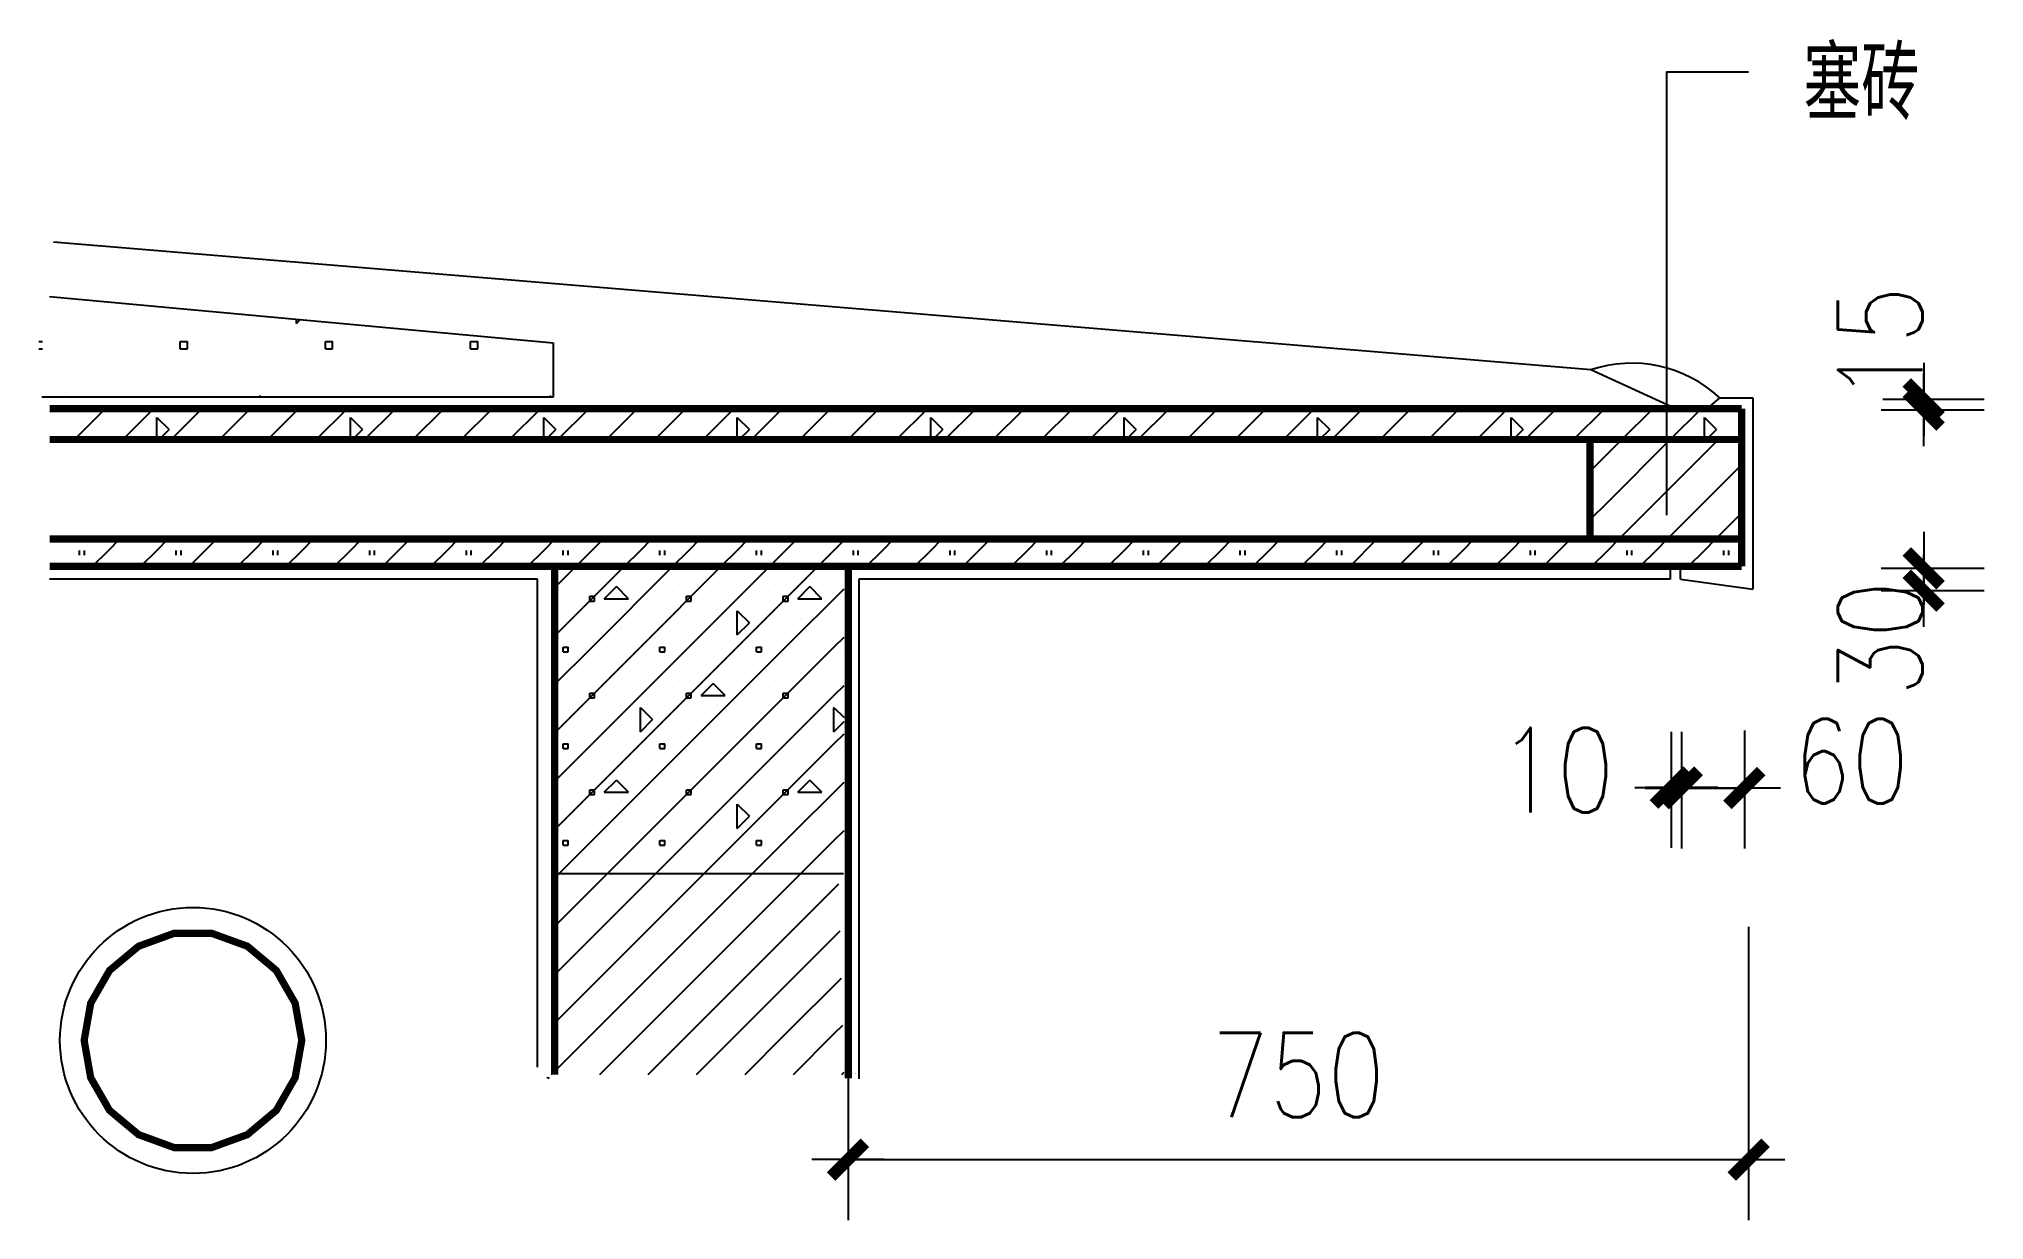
# Model space of a CAD drawing. Extents: x -46759 to -45151, y -643787 to -642810.
import ezdxf

# ---------------------------------------------------------------- set-up
doc = ezdxf.new("R2010")
doc.units = 0
doc.header["$LTSCALE"] = 1000
doc.layers.get('0').update_dxf_attribs({"linetype": 'CONTINUOUS'})
doc.layers.get('Defpoints').update_dxf_attribs({"linetype": 'CONTINUOUS'})
doc.layers.add('PUB_DIM', color=3, linetype='CONTINUOUS')
doc.layers.add('PUB_TEXT', color=7, linetype='CONTINUOUS')
doc.styles.add('_HZTXT', font='txt.shx', dxfattribs={"width": 0.8, "bigfont": 'HZTXT.shx'})
doc.styles.add('DIM_FONT', font='SIMPLEX', dxfattribs={"width": 0.8})
doc.styles.get("Standard").update_dxf_attribs({"font": 'GBENOR', "bigfont": 'GBCBIG'})
doc.styles.add('TXT', font='TXT.shx')
doc.dimstyles.new('DIMN20', dxfattribs={"dimscale": 0.2, "dimtxt": 350, "dimasz": 1, "dimexe": 250, "dimexo": 300, "dimgap": 175, "dimtad": 1, "dimdec": 0, "dimzin": 0, "dimdsep": 46, "dimtxsty": 'DIM_FONT', "dimblk": '_DIMX', "dimcen": 0.09, "dimclrt": 7, "dimadec": 0, "dimazin": 0, "dimtfac": 1, "dimtdec": 0, "dimtix": 1, "dimtmove": 2, "dimatfit": 3, "dimldrblk": '_DIMX', "dimfxl": 1, "dimtolj": 1, "dimtzin": 0, "dimarcsym": 0})

# ---------------------------------------------------------------- blocks, each defined once
blk = doc.blocks.new('_DIMX')
blk.add_line((-150, 0), (150, 0))
at = {"const_width": 50}
blk.add_lwpolyline([(-70, -70), (70, 70)], dxfattribs=at)
blk = doc.blocks.new('*D14')
at = {"layer": 'Defpoints', "color": 0, "linetype": 'Continuous'}
for p in [(-45345.3, -643484.3), (-46090.2, -643501.2), (-45345.3, -643737)]:
    blk.add_point(p, dxfattribs=at)
at = {"layer": 'PUB_DIM', "color": 0, "linetype": 'Continuous', "lineweight": -2}
for p, q in [((-45345.3, -643544.3), (-45345.3, -643787)), ((-46090.2, -643561.2), (-46090.2, -643787)), ((-46090, -643737), (-45345.5, -643737))]:
    blk.add_line(p, q, dxfattribs=at)
at = {"layer": 'PUB_DIM', "color": 0, "linetype": 'Continuous', "lineweight": -2, "xscale": 0.2, "yscale": 0.2, "zscale": 0.2, "rotation": 180}
blk.add_blockref('_DIMX', (-46090.2, -643737), dxfattribs=at)
at = {"layer": 'PUB_DIM', "color": 0, "linetype": 'Continuous', "lineweight": -2, "xscale": 0.2, "yscale": 0.2, "zscale": 0.2}
blk.add_blockref('_DIMX', (-45345.3, -643737), dxfattribs=at)
at = {"layer": 'PUB_DIM', "color": 7, "linetype": 'Continuous', "insert": (-45717.8, -643667), "char_height": 70, "attachment_point": 5, "style": 'DIM_FONT'}
blk.add_mtext('\\A1;750', dxfattribs=at)
blk = doc.blocks.new('*X5')
at = {"color": 0}
for p, q in [((12040, 12000), (12049.4, 12009.4)), ((12080, 12000), (12089.4, 12009.4)), ((12106.8, 11986.8), (12129.4, 12009.4)), ((12160, 12000), (12169.4, 12009.4)), ((12200, 12000), (12209.4, 12009.4)), ((12240, 12000), (12249.4, 12009.4)), ((12266.8, 11986.8), (12289.4, 12009.4)), ((12320, 12000), (12329.4, 12009.4)), ((12360, 12000), (12369.4, 12009.4)), ((12400, 12000), (12409.4, 12009.4)), ((12426.8, 11986.8), (12449.4, 12009.4)), ((12480, 12000), (12489.4, 12009.4)), ((12520, 12000), (12529.4, 12009.4)), ((12560, 12000), (12569.4, 12009.4)), ((12586.8, 11986.8), (12609.4, 12009.4)), ((12640, 12000), (12649.4, 12009.4)), ((12680, 12000), (12689.4, 12009.4)), ((12720, 12000), (12729.4, 12009.4)), ((12746.8, 11986.8), (12769.4, 12009.4)), ((12800, 12000), (12809.4, 12009.4)), ((12840, 12000), (12849.4, 12009.4)), ((12880, 12000), (12889.4, 12009.4)), ((12906.8, 11986.8), (12929.4, 12009.4)), ((12960, 12000), (12969.4, 12009.4)), ((13000, 12000), (13009.4, 12009.4)), ((13040, 12000), (13049.4, 12009.4)), ((13066.8, 11986.8), (13089.4, 12009.4)), ((13120, 12000), (13129.4, 12009.4)), ((13160, 12000), (13169.4, 12009.4)), ((13200, 12000), (13209.4, 12009.4)), ((13226.8, 11986.8), (13249.4, 12009.4)), ((13280, 12000), (13289.4, 12009.4)), ((13320, 12000), (13329.4, 12009.4)), ((13360, 12000), (13369.4, 12009.4)), ((12016, 11996), (12016, 12000)), ((12020, 11996), (12020, 12000)), ((12026.8, 11986.8), (12040, 12000)), ((12040, 12000), (12040, 12000)), ((12066.8, 11986.8), (12080, 12000)), ((12080, 12000), (12080, 12000)), ((12096, 11996), (12096, 12000)), ((12100, 11996), (12100, 12000)), ((12146.8, 11986.8), (12160, 12000)), ((12160, 12000), (12160, 12000)), ((12176, 11996), (12176, 12000)), ((12180, 11996), (12180, 12000)), ((12186.8, 11986.8), (12200, 12000)), ((12200, 12000), (12200, 12000)), ((12226.8, 11986.8), (12240, 12000)), ((12240, 12000), (12240, 12000)), ((12256, 11996), (12256, 12000)), ((12260, 11996), (12260, 12000)), ((12306.8, 11986.8), (12320, 12000)), ((12320, 12000), (12320, 12000)), ((12336, 11996), (12336, 12000)), ((12340, 11996), (12340, 12000)), ((12346.8, 11986.8), (12360, 12000)), ((12360, 12000), (12360, 12000)), ((12386.8, 11986.8), (12400, 12000)), ((12400, 12000), (12400, 12000)), ((12416, 11996), (12416, 12000)), ((12420, 11996), (12420, 12000)), ((12466.8, 11986.8), (12480, 12000)), ((12480, 12000), (12480, 12000)), ((12496, 11996), (12496, 12000)), ((12500, 11996), (12500, 12000)), ((12506.8, 11986.8), (12520, 12000)), ((12520, 12000), (12520, 12000)), ((12546.8, 11986.8), (12560, 12000)), ((12560, 12000), (12560, 12000)), ((12576, 11996), (12576, 12000)), ((12580, 11996), (12580, 12000)), ((12626.8, 11986.8), (12640, 12000)), ((12640, 12000), (12640, 12000)), ((12656, 11996), (12656, 12000)), ((12660, 11996), (12660, 12000)), ((12666.8, 11986.8), (12680, 12000)), ((12680, 12000), (12680, 12000)), ((12706.8, 11986.8), (12720, 12000)), ((12720, 12000), (12720, 12000)), ((12736, 11996), (12736, 12000)), ((12740, 11996), (12740, 12000)), ((12786.8, 11986.8), (12800, 12000)), ((12800, 12000), (12800, 12000)), ((12816, 11996), (12816, 12000)), ((12820, 11996), (12820, 12000)), ((12826.8, 11986.8), (12840, 12000)), ((12840, 12000), (12840, 12000)), ((12866.8, 11986.8), (12880, 12000)), ((12880, 12000), (12880, 12000)), ((12896, 11996), (12896, 12000)), ((12900, 11996), (12900, 12000)), ((12946.8, 11986.8), (12960, 12000)), ((12960, 12000), (12960, 12000)), ((12976, 11996), (12976, 12000)), ((12980, 11996), (12980, 12000)), ((12986.8, 11986.8), (13000, 12000)), ((13000, 12000), (13000, 12000)), ((13026.8, 11986.8), (13040, 12000)), ((13040, 12000), (13040, 12000)), ((13056, 11996), (13056, 12000)), ((13060, 11996), (13060, 12000)), ((13106.8, 11986.8), (13120, 12000)), ((13120, 12000), (13120, 12000)), ((13136, 11996), (13136, 12000)), ((13140, 11996), (13140, 12000)), ((13146.8, 11986.8), (13160, 12000)), ((13160, 12000), (13160, 12000)), ((13186.8, 11986.8), (13200, 12000)), ((13200, 12000), (13200, 12000)), ((13216, 11996), (13216, 12000)), ((13220, 11996), (13220, 12000)), ((13266.8, 11986.8), (13280, 12000)), ((13280, 12000), (13280, 12000)), ((13296, 11996), (13296, 12000)), ((13300, 11996), (13300, 12000)), ((13306.8, 11986.8), (13320, 12000)), ((13320, 12000), (13320, 12000)), ((13346.8, 11986.8), (13360, 12000)), ((13360, 12000), (13360, 12000)), ((13376, 11996), (13376, 12000)), ((13380, 11996), (13380, 12000))]:
    blk.add_line(p, q, dxfattribs=at)
blk = doc.blocks.new('*X4')
at = {"color": 0}
for p, q in [((12011.7, 12091.7), (12037.2, 12117.2)), ((12051.7, 12091.7), (12077.2, 12117.2)), ((12091.7, 12091.7), (12117.2, 12117.2)), ((12131.7, 12091.7), (12157.2, 12117.2)), ((12171.7, 12091.7), (12197.2, 12117.2)), ((12211.7, 12091.7), (12237.2, 12117.2)), ((12251.7, 12091.7), (12277.2, 12117.2)), ((12291.7, 12091.7), (12317.2, 12117.2)), ((12331.7, 12091.7), (12357.2, 12117.2)), ((12371.7, 12091.7), (12397.2, 12117.2)), ((12411.7, 12091.7), (12437.2, 12117.2)), ((12451.7, 12091.7), (12477.2, 12117.2)), ((12491.7, 12091.7), (12517.2, 12117.2)), ((12531.7, 12091.7), (12557.2, 12117.2)), ((12571.7, 12091.7), (12597.2, 12117.2)), ((12611.7, 12091.7), (12637.2, 12117.2)), ((12651.7, 12091.7), (12677.2, 12117.2)), ((12691.7, 12091.7), (12717.2, 12117.2)), ((12731.7, 12091.7), (12757.2, 12117.2)), ((12771.7, 12091.7), (12797.2, 12117.2)), ((12811.7, 12091.7), (12837.2, 12117.2)), ((12851.7, 12091.7), (12877.2, 12117.2)), ((12891.7, 12091.7), (12917.2, 12117.2)), ((12931.7, 12091.7), (12957.2, 12117.2)), ((12971.7, 12091.7), (12997.2, 12117.2)), ((13011.7, 12091.7), (13037.2, 12117.2)), ((13051.7, 12091.7), (13077.2, 12117.2)), ((13091.7, 12091.7), (13117.2, 12117.2)), ((13131.7, 12091.7), (13157.2, 12117.2)), ((13171.7, 12091.7), (13197.2, 12117.2)), ((13211.7, 12091.7), (13237.2, 12117.2)), ((13251.7, 12091.7), (13277.2, 12117.2)), ((13291.7, 12091.7), (13317.2, 12117.2)), ((13331.7, 12091.7), (13357.2, 12117.2)), ((12080, 12091.7), (12080, 12110)), ((12080, 12110), (12090, 12100)), ((12081.7, 12091.7), (12090, 12100)), ((12240, 12091.7), (12240, 12110)), ((12240, 12110), (12250, 12100)), ((12241.7, 12091.7), (12250, 12100)), ((12400, 12091.7), (12400, 12110)), ((12400, 12110), (12410, 12100)), ((12401.7, 12091.7), (12410, 12100)), ((12560, 12091.7), (12560, 12110)), ((12560, 12110), (12570, 12100)), ((12561.7, 12091.7), (12570, 12100)), ((12720, 12091.7), (12720, 12110)), ((12720, 12110), (12730, 12100)), ((12721.7, 12091.7), (12730, 12100)), ((12880, 12091.7), (12880, 12110)), ((12880, 12110), (12890, 12100)), ((12881.7, 12091.7), (12890, 12100)), ((13040, 12091.7), (13040, 12110)), ((13040, 12110), (13050, 12100)), ((13041.7, 12091.7), (13050, 12100)), ((13200, 12091.7), (13200, 12110)), ((13200, 12110), (13210, 12100)), ((13201.7, 12091.7), (13210, 12100)), ((13360, 12091.7), (13360, 12110)), ((13360, 12110), (13370, 12100)), ((13361.7, 12091.7), (13370, 12100))]:
    blk.add_line(p, q, dxfattribs=at)
blk = doc.blocks.new('*X3')
at = {"color": 0}
for p, q in [((12408.9, 11728.9), (12412.7, 11732.7)), ((12408.9, 11688.9), (12452.7, 11732.7)), ((12480, 11680), (12532.7, 11732.7)), ((12480, 11720), (12492.7, 11732.7)), ((12520, 11680), (12572.7, 11732.7)), ((12560, 11680), (12612.7, 11732.7)), ((12408.9, 11648.9), (12480, 11720)), ((12480, 11720), (12480, 11720)), ((12560, 11640), (12640, 11720)), ((12640, 11720), (12644.1, 11724.1)), ((12640, 11720), (12640, 11720)), ((12640, 11680), (12645.2, 11685.2)), ((12408.9, 11608.9), (12480, 11680)), ((12440, 11600), (12520, 11680)), ((12480, 11680), (12480, 11680)), ((12480, 11600), (12560, 11680)), ((12520, 11680), (12520, 11680)), ((12560, 11600), (12640, 11680)), ((12560, 11680), (12560, 11680)), ((12640, 11680), (12640, 11680)), ((12486.4, 11566.4), (12560, 11640)), ((12560, 11640), (12560, 11640)), ((12600, 11600), (12646.2, 11646.2)), ((12640, 11600), (12647.3, 11607.3)), ((12406.4, 11566.4), (12440, 11600)), ((12440, 11600), (12440, 11600)), ((12446.4, 11566.4), (12480, 11600)), ((12480, 11600), (12480, 11600)), ((12526.4, 11566.4), (12560, 11600)), ((12560, 11600), (12560, 11600)), ((12566.4, 11566.4), (12600, 11600)), ((12600, 11600), (12600, 11600)), ((12606.4, 11566.4), (12640, 11600)), ((12640, 11600), (12640, 11600)), ((12646.4, 11566.4), (12648.3, 11568.3))]:
    blk.add_line(p, q, dxfattribs=at)
blk = doc.blocks.new('*X2')
at = {"color": 0}
for p, q in [((12408.9, 11928.9), (12466.8, 11986.8)), ((12408.9, 11968.9), (12426.8, 11986.8)), ((12440, 11920), (12506.8, 11986.8)), ((12480, 11920), (12546.8, 11986.8)), ((12560, 11920), (12626.8, 11986.8)), ((12560, 11960), (12586.8, 11986.8)), ((12432, 11972), (12432, 11972)), ((12512, 11972), (12512, 11972)), ((12592, 11972), (12592, 11972)), ((12416, 11960), (12416, 11960)), ((12438, 11958), (12438, 11962)), ((12438, 11962), (12442, 11962)), ((12438, 11958), (12442, 11958)), ((12442, 11958), (12442, 11962)), ((12450, 11960), (12460, 11970)), ((12450, 11960), (12470, 11960)), ((12470, 11960), (12460, 11970)), ((12480, 11880), (12560, 11960)), ((12496, 11960), (12496, 11960)), ((12518, 11958), (12518, 11962)), ((12518, 11962), (12522, 11962)), ((12518, 11958), (12522, 11958)), ((12522, 11958), (12522, 11962)), ((12560, 11960), (12560, 11960)), ((12576, 11960), (12576, 11960)), ((12598, 11958), (12598, 11962)), ((12598, 11962), (12602, 11962)), ((12598, 11958), (12602, 11958)), ((12600, 11920), (12648.3, 11968.3)), ((12602, 11958), (12602, 11962)), ((12610, 11960), (12620, 11970)), ((12610, 11960), (12630, 11960)), ((12630, 11960), (12620, 11970)), ((12408.9, 11941.1), (12410, 11940)), ((12408.9, 11938.9), (12410, 11940)), ((12424, 11948), (12424, 11948)), ((12440, 11948), (12440, 11948)), ((12452, 11944), (12452, 11944)), ((12464, 11952), (12464, 11952)), ((12504, 11948), (12504, 11948)), ((12520, 11948), (12520, 11948)), ((12532, 11944), (12532, 11944)), ((12544, 11952), (12544, 11952)), ((12560, 11930), (12560, 11950)), ((12560, 11950), (12570, 11940)), ((12560, 11930), (12570, 11940)), ((12584, 11948), (12584, 11948)), ((12600, 11948), (12600, 11948)), ((12612, 11944), (12612, 11944)), ((12624, 11952), (12624, 11952)), ((12412, 11928), (12412, 11928)), ((12424, 11932), (12424, 11932)), ((12464, 11936), (12464, 11936)), ((12492, 11928), (12492, 11928)), ((12504, 11932), (12504, 11932)), ((12544, 11936), (12544, 11936)), ((12572, 11928), (12572, 11928)), ((12584, 11932), (12584, 11932)), ((12624, 11936), (12624, 11936)), ((12640, 11920), (12648.3, 11928.3)), ((12408.9, 11888.9), (12440, 11920)), ((12408.9, 11848.9), (12480, 11920)), ((12416, 11920), (12420, 11920)), ((12416, 11916), (12416, 11920)), ((12416, 11916), (12420, 11916)), ((12420, 11916), (12420, 11920)), ((12440, 11920), (12440, 11920)), ((12448, 11908), (12448, 11908)), ((12480, 11840), (12560, 11920)), ((12480, 11920), (12480, 11920)), ((12488, 11916), (12488, 11916)), ((12496, 11920), (12500, 11920)), ((12496, 11916), (12496, 11920)), ((12496, 11916), (12500, 11916)), ((12500, 11916), (12500, 11920)), ((12520, 11840), (12600, 11920)), ((12528, 11908), (12528, 11908)), ((12560, 11920), (12560, 11920)), ((12560, 11840), (12640, 11920)), ((12568, 11916), (12568, 11916)), ((12576, 11920), (12580, 11920)), ((12576, 11916), (12576, 11920)), ((12576, 11916), (12580, 11916)), ((12580, 11916), (12580, 11920)), ((12600, 11920), (12600, 11920)), ((12608, 11908), (12608, 11908)), ((12640, 11920), (12640, 11920)), ((12648, 11916), (12648, 11916)), ((12432, 11892), (12432, 11892)), ((12512, 11892), (12512, 11892)), ((12530, 11880), (12540, 11890)), ((12550, 11880), (12540, 11890)), ((12592, 11892), (12592, 11892)), ((12408.9, 11808.9), (12480, 11880)), ((12416, 11880), (12416, 11880)), ((12438, 11878), (12438, 11882)), ((12438, 11882), (12442, 11882)), ((12438, 11878), (12442, 11878)), ((12442, 11878), (12442, 11882)), ((12480, 11880), (12480, 11880)), ((12496, 11880), (12496, 11880)), ((12518, 11878), (12518, 11882)), ((12518, 11882), (12522, 11882)), ((12518, 11878), (12522, 11878)), ((12522, 11878), (12522, 11882)), ((12530, 11880), (12550, 11880)), ((12560, 11800), (12640, 11880)), ((12576, 11880), (12576, 11880)), ((12598, 11878), (12598, 11882)), ((12598, 11882), (12602, 11882)), ((12598, 11878), (12602, 11878)), ((12602, 11878), (12602, 11882)), ((12640, 11880), (12648.3, 11888.3)), ((12640, 11880), (12640, 11880)), ((12424, 11868), (12424, 11868)), ((12440, 11868), (12440, 11868)), ((12452, 11864), (12452, 11864)), ((12464, 11872), (12464, 11872)), ((12480, 11850), (12480, 11870)), ((12480, 11870), (12490, 11860)), ((12480, 11850), (12490, 11860)), ((12504, 11868), (12504, 11868)), ((12520, 11868), (12520, 11868)), ((12532, 11864), (12532, 11864)), ((12544, 11872), (12544, 11872)), ((12584, 11868), (12584, 11868)), ((12600, 11868), (12600, 11868)), ((12612, 11864), (12612, 11864)), ((12624, 11872), (12624, 11872)), ((12640, 11850), (12640, 11870)), ((12640, 11870), (12648.3, 11861.7)), ((12640, 11850), (12648.3, 11858.3)), ((12412, 11848), (12412, 11848)), ((12424, 11852), (12424, 11852)), ((12464, 11856), (12464, 11856)), ((12492, 11848), (12492, 11848)), ((12504, 11852), (12504, 11852)), ((12544, 11856), (12544, 11856)), ((12572, 11848), (12572, 11848)), ((12584, 11852), (12584, 11852)), ((12624, 11856), (12624, 11856)), ((12640, 11840), (12648.3, 11848.3)), ((12408.9, 11768.9), (12480, 11840)), ((12416, 11840), (12420, 11840)), ((12416, 11836), (12416, 11840)), ((12416, 11836), (12420, 11836)), ((12420, 11836), (12420, 11840)), ((12440, 11760), (12520, 11840)), ((12448, 11828), (12448, 11828)), ((12480, 11840), (12480, 11840)), ((12480, 11760), (12560, 11840)), ((12488, 11836), (12488, 11836)), ((12496, 11840), (12500, 11840)), ((12496, 11836), (12496, 11840)), ((12496, 11836), (12500, 11836)), ((12500, 11836), (12500, 11840)), ((12520, 11840), (12520, 11840)), ((12528, 11828), (12528, 11828)), ((12560, 11760), (12640, 11840)), ((12560, 11840), (12560, 11840)), ((12568, 11836), (12568, 11836)), ((12576, 11840), (12580, 11840)), ((12576, 11836), (12576, 11840)), ((12576, 11836), (12580, 11836)), ((12580, 11836), (12580, 11840)), ((12608, 11828), (12608, 11828)), ((12640, 11840), (12640, 11840)), ((12648, 11836), (12648, 11836)), ((12432, 11812), (12432, 11812)), ((12450, 11800), (12460, 11810)), ((12470, 11800), (12460, 11810)), ((12512, 11812), (12512, 11812)), ((12592, 11812), (12592, 11812)), ((12610, 11800), (12620, 11810)), ((12630, 11800), (12620, 11810)), ((12416, 11800), (12416, 11800)), ((12438, 11798), (12438, 11802)), ((12438, 11802), (12442, 11802)), ((12438, 11798), (12442, 11798)), ((12442, 11798), (12442, 11802)), ((12450, 11800), (12470, 11800)), ((12492.7, 11732.7), (12560, 11800)), ((12496, 11800), (12496, 11800)), ((12518, 11798), (12518, 11802)), ((12518, 11802), (12522, 11802)), ((12518, 11798), (12522, 11798)), ((12522, 11798), (12522, 11802)), ((12560, 11800), (12560, 11800)), ((12576, 11800), (12576, 11800)), ((12598, 11798), (12598, 11802)), ((12598, 11802), (12602, 11802)), ((12598, 11798), (12602, 11798)), ((12600, 11760), (12648.3, 11808.3)), ((12602, 11798), (12602, 11802)), ((12610, 11800), (12630, 11800)), ((12408.9, 11781.1), (12410, 11780)), ((12408.9, 11778.9), (12410, 11780)), ((12424, 11788), (12424, 11788)), ((12440, 11788), (12440, 11788)), ((12452, 11784), (12452, 11784)), ((12464, 11792), (12464, 11792)), ((12504, 11788), (12504, 11788)), ((12520, 11788), (12520, 11788)), ((12532, 11784), (12532, 11784)), ((12544, 11792), (12544, 11792)), ((12560, 11770), (12560, 11790)), ((12560, 11790), (12570, 11780)), ((12560, 11770), (12570, 11780)), ((12584, 11788), (12584, 11788)), ((12600, 11788), (12600, 11788)), ((12612, 11784), (12612, 11784)), ((12624, 11792), (12624, 11792)), ((12412, 11768), (12412, 11768)), ((12424, 11772), (12424, 11772)), ((12464, 11776), (12464, 11776)), ((12492, 11768), (12492, 11768)), ((12504, 11772), (12504, 11772)), ((12544, 11776), (12544, 11776)), ((12572, 11768), (12572, 11768)), ((12584, 11772), (12584, 11772)), ((12624, 11776), (12624, 11776)), ((12640, 11760), (12648.3, 11768.3)), ((12412.7, 11732.7), (12440, 11760)), ((12416, 11760), (12420, 11760)), ((12416, 11756), (12416, 11760)), ((12416, 11756), (12420, 11756)), ((12420, 11756), (12420, 11760)), ((12440, 11760), (12440, 11760)), ((12448, 11748), (12448, 11748)), ((12452.7, 11732.7), (12480, 11760)), ((12480, 11760), (12480, 11760)), ((12488, 11756), (12488, 11756)), ((12496, 11760), (12500, 11760)), ((12496, 11756), (12496, 11760)), ((12496, 11756), (12500, 11756)), ((12500, 11756), (12500, 11760)), ((12528, 11748), (12528, 11748)), ((12532.7, 11732.7), (12560, 11760)), ((12560, 11760), (12560, 11760)), ((12568, 11756), (12568, 11756)), ((12572.7, 11732.7), (12600, 11760)), ((12576, 11760), (12580, 11760)), ((12576, 11756), (12576, 11760)), ((12576, 11756), (12580, 11756)), ((12580, 11756), (12580, 11760)), ((12600, 11760), (12600, 11760)), ((12608, 11748), (12608, 11748)), ((12612.7, 11732.7), (12640, 11760)), ((12640, 11760), (12640, 11760)), ((12648, 11756), (12648, 11756))]:
    blk.add_line(p, q, dxfattribs=at)
blk = doc.blocks.new('*X7')
at = {"color": 0, "linetype": 'Continuous'}
for p, q in [((18636, 7578), (18636, 7578)), ((18696, 7584), (18696, 7584)), ((18756, 7578), (18756, 7578)), ((18840, 7575), (18840, 7578.5)), ((18840, 7575), (18843.2, 7578.2)), ((18738, 7572), (18738, 7572)), ((18858, 7572), (18858, 7572)), ((18627, 7560), (18630, 7560)), ((18627, 7554), (18630, 7554)), ((18732, 7554), (18732, 7554)), ((18744, 7560), (18750, 7560)), ((18744, 7554), (18744, 7560)), ((18744, 7554), (18750, 7554)), ((18750, 7554), (18750, 7560)), ((18852, 7554), (18852, 7554)), ((18864, 7560), (18870, 7560)), ((18864, 7554), (18864, 7560)), ((18864, 7554), (18870, 7554)), ((18870, 7554), (18870, 7560)), ((18972, 7554), (18972, 7554)), ((18984, 7560), (18990, 7560)), ((18984, 7554), (18984, 7560)), ((18984, 7554), (18990, 7554)), ((18990, 7554), (18990, 7560)), ((18672, 7542), (18672, 7542)), ((18792, 7542), (18792, 7542)), ((18912, 7542), (18912, 7542)), ((19032, 7542), (19032, 7542)), ((18648, 7518), (18648, 7518)), ((18768, 7518), (18768, 7518)), ((18809, 7514), (18810.1, 7515.1)), ((18811, 7514), (18809.9, 7515.1)), ((18888, 7518), (18888, 7518)), ((19008, 7518), (19008, 7518)), ((19049, 7514), (19050.1, 7515.1)), ((19051, 7514), (19049.9, 7515.1))]:
    blk.add_line(p, q, dxfattribs=at)
blk = doc.blocks.new('*D15')
at = {"layer": 'Defpoints', "color": 0, "linetype": 'Continuous'}
for p in [(-45294.4, -643108), (-45200.5, -643108), (-45295.6, -643116.7)]:
    blk.add_point(p, dxfattribs=at)
at = {"layer": 'PUB_DIM', "color": 0, "linetype": 'Continuous', "lineweight": -2}
for p, q in [((-45234.4, -643108), (-45150.5, -643108)), ((-45200.5, -643107.8), (-45200.5, -643107.6)), ((-45200.5, -643116.7), (-45200.5, -643108)), ((-45235.6, -643116.7), (-45150.5, -643116.7)), ((-45200.5, -643116.9), (-45200.5, -643117.1))]:
    blk.add_line(p, q, dxfattribs=at)
at = {"layer": 'PUB_DIM', "color": 0, "linetype": 'Continuous', "lineweight": -2, "xscale": 0.2, "yscale": 0.2, "zscale": 0.2}
for p, rotation in [((-45200.5, -643108), 270), ((-45200.5, -643116.7), 90)]:
    blk.add_blockref('_DIMX', p, dxfattribs=dict(at, rotation=rotation))
at = {"layer": 'PUB_DIM', "color": 7, "linetype": 'Continuous', "insert": (-45236.5, -643062.2), "char_height": 70, "attachment_point": 5, "rotation": 90, "style": 'DIM_FONT'}
blk.add_mtext('\\A1;15', dxfattribs=at)
blk = doc.blocks.new('*D16')
at = {"layer": 'Defpoints', "color": 0, "linetype": 'Continuous'}
for p in [(-45295.6, -643247.8), (-45200.5, -643247.8), (-45295.6, -643266.3)]:
    blk.add_point(p, dxfattribs=at)
at = {"layer": 'PUB_DIM', "color": 0, "linetype": 'Continuous', "lineweight": -2}
for p, q in [((-45235.6, -643247.8), (-45150.5, -643247.8)), ((-45200.5, -643247.6), (-45200.5, -643247.4)), ((-45200.5, -643266.3), (-45200.5, -643247.8)), ((-45235.6, -643266.3), (-45150.5, -643266.3)), ((-45200.5, -643266.5), (-45200.5, -643266.7))]:
    blk.add_line(p, q, dxfattribs=at)
at = {"layer": 'PUB_DIM', "color": 0, "linetype": 'Continuous', "lineweight": -2, "xscale": 0.2, "yscale": 0.2, "zscale": 0.2}
for p, rotation in [((-45200.5, -643247.8), 270), ((-45200.5, -643266.3), 90)]:
    blk.add_blockref('_DIMX', p, dxfattribs=dict(at, rotation=rotation))
at = {"layer": 'PUB_DIM', "color": 7, "linetype": 'Continuous', "insert": (-45236.5, -643305.9), "char_height": 70, "attachment_point": 5, "rotation": 90, "style": 'DIM_FONT'}
blk.add_mtext('\\A1;30', dxfattribs=at)
blk = doc.blocks.new('*D17')
at = {"layer": 'Defpoints', "color": 0, "linetype": 'Continuous'}
for p in [(-45409.5, -643323.2), (-45400.8, -643323.2), (-45400.8, -643429.2)]:
    blk.add_point(p, dxfattribs=at)
at = {"layer": 'PUB_DIM', "color": 0, "linetype": 'Continuous', "lineweight": -2}
for p, q in [((-45409.5, -643383.2), (-45409.5, -643479.2)), ((-45400.8, -643383.2), (-45400.8, -643479.2)), ((-45409.7, -643429.2), (-45409.9, -643429.2)), ((-45409.5, -643429.2), (-45400.8, -643429.2)), ((-45400.6, -643429.2), (-45400.4, -643429.2))]:
    blk.add_line(p, q, dxfattribs=at)
at = {"layer": 'PUB_DIM', "color": 0, "linetype": 'Continuous', "lineweight": -2, "xscale": 0.2, "yscale": 0.2, "zscale": 0.2}
blk.add_blockref('_DIMX', (-45409.5, -643429.2), dxfattribs=at)
at = {"layer": 'PUB_DIM', "color": 0, "linetype": 'Continuous', "lineweight": -2, "xscale": 0.2, "yscale": 0.2, "zscale": 0.2, "rotation": 180}
blk.add_blockref('_DIMX', (-45400.8, -643429.2), dxfattribs=at)
at = {"layer": 'PUB_DIM', "color": 7, "linetype": 'Continuous', "insert": (-45504.2, -643414.8), "char_height": 70, "attachment_point": 5, "style": 'DIM_FONT'}
blk.add_mtext('\\A1;10', dxfattribs=at)
blk = doc.blocks.new('*D18')
at = {"layer": 'Defpoints', "color": 0, "linetype": 'Continuous'}
for p in [(-45400.8, -643323.2), (-45348.8, -643322), (-45348.8, -643429.6)]:
    blk.add_point(p, dxfattribs=at)
at = {"layer": 'PUB_DIM', "color": 0, "linetype": 'Continuous', "lineweight": -2}
for p, q in [((-45348.8, -643382), (-45348.8, -643479.6)), ((-45400.8, -643383.2), (-45400.8, -643479.6)), ((-45401, -643429.6), (-45401.2, -643429.6)), ((-45400.8, -643429.6), (-45348.8, -643429.6)), ((-45348.6, -643429.6), (-45348.4, -643429.6))]:
    blk.add_line(p, q, dxfattribs=at)
at = {"layer": 'PUB_DIM', "color": 0, "linetype": 'Continuous', "lineweight": -2, "xscale": 0.2, "yscale": 0.2, "zscale": 0.2}
blk.add_blockref('_DIMX', (-45400.8, -643429.6), dxfattribs=at)
at = {"layer": 'PUB_DIM', "color": 0, "linetype": 'Continuous', "lineweight": -2, "xscale": 0.2, "yscale": 0.2, "zscale": 0.2, "rotation": 180}
blk.add_blockref('_DIMX', (-45348.8, -643429.6), dxfattribs=at)
at = {"layer": 'PUB_DIM', "color": 7, "linetype": 'Continuous', "insert": (-45260.4, -643407.5), "char_height": 70, "attachment_point": 5, "style": 'DIM_FONT'}
blk.add_mtext('\\A1;60', dxfattribs=at)
blk = doc.blocks.new('*X6')
at = {"color": 0}
for p, q in [((13280, 12040), (13331.7, 12091.7)), ((13280, 12080), (13291.7, 12091.7)), ((13360, 12080), (13371.7, 12091.7)), ((13265.4, 12065.4), (13280, 12080)), ((13280, 12080), (13280, 12080)), ((13289.4, 12009.4), (13360, 12080)), ((13329.4, 12009.4), (13390.7, 12070.7)), ((13360, 12080), (13360, 12080)), ((13265.4, 12025.4), (13280, 12040)), ((13280, 12040), (13280, 12040)), ((13369.4, 12009.4), (13390.7, 12030.7))]:
    blk.add_line(p, q, dxfattribs=at)

msp = doc.modelspace()

# ---------------------------------------------------------------- linework, layer by layer
for p, q in [((-45475.9, -643083.8), (-46747.4, -642978.1)), ((-46750.6, -643022.9), (-46334.2, -643061.4)), ((-46334.2, -643061.4), (-46334.2, -643106.2)), ((-45405.5, -643115.8), (-45475.9, -643083.8)), ((-46334.2, -643106.2), (-46757, -643106.2)), ((-45379.7, -643115.8), (-45369.2, -643106.8)), ((-45369.2, -643106.8), (-45341.9, -643106.8)), ((-45341.9, -643106.8), (-45341.9, -643265.2)), ((-46332.9, -643246.2), (-46332.9, -643500.3)), ((-45410.2, -643247.4), (-45410.2, -643256.8)), ((-45401.7, -643256.8), (-45401.7, -643248.4)), ((-46347, -643256.8), (-46750.6, -643256.8)), ((-46347, -643660.5), (-46347, -643256.8)), ((-45410.2, -643256.8), (-46081.2, -643256.8)), ((-46081.2, -643256.8), (-46081.2, -643670.1)), ((-45401.7, -643256.8), (-45341.9, -643265.2)), ((-46334.2, -643500.3), (-46094, -643500.3)), ((-46332.9, -643500.3), (-46332.9, -643666.6))]:
    msp.add_line(p, q)
at = {"linetype": 'Continuous', "const_width": 6}
for points in [[(-45351, -643115.8), (-46750.6, -643115.8)], [(-45351, -643246.2), (-45351, -643115.8)], [(-45351, -643141.3), (-46750.6, -643141.3)], [(-45476.4, -643140.7), (-45476.4, -643223.6)], [(-46750.6, -643223.6), (-45351, -643223.6)], [(-46750.6, -643246.2), (-45351, -643246.2)], [(-46332.9, -643246.2), (-46332.9, -643666.6)], [(-46090, -643247.6), (-46090, -643669.8)]]:
    msp.add_lwpolyline(points, dxfattribs=at)
msp.add_lwpolyline([(-45476.4, -643223.6), (-45476.4, -643141.3), (-45351, -643141.3), (-45351, -643223.6)], close=True)
msp.add_arc((-45441.9, -643184.8), 106.6, 47.0082, 108.6357)
at = {"layer": 'PUB_DIM', "linetype": 'Continuous'}
msp.add_lwpolyline([(-45413, -643203.9), (-45413, -642837.2), (-45345.3, -642837.2)], dxfattribs=at)
at = {"layer": 'PUB_DIM', "linetype": 'Continuous', "const_width": 6}
msp.add_lwpolyline([(-46542, -643638.4), (-46547.5, -643607.6), (-46563.1, -643580.5), (-46587, -643560.5), (-46616.4, -643549.8), (-46647.7, -643549.8), (-46677, -643560.5), (-46701, -643580.5), (-46716.6, -643607.6), (-46722, -643638.4), (-46716.6, -643669.2), (-46701, -643696.3), (-46677, -643716.3), (-46647.7, -643727), (-46616.4, -643727), (-46587, -643716.3), (-46563.1, -643696.3), (-46547.5, -643669.2), (-46542, -643638.4)], dxfattribs=at)
at = {"layer": 'PUB_DIM', "linetype": 'Continuous'}
msp.add_circle((-46632, -643638.4), 110, dxfattribs=at)

# ---------------------------------------------------------------- block references
at = {"linetype": 'Continuous'}
msp.add_blockref('*X7', (-65386.5, -650620.3), dxfattribs=at)
for name in ['*X4', '*X6', '*X5', '*X2', '*X3']:
    msp.add_blockref(name, (-58741.8, -655233))

# ---------------------------------------------------------------- texts
at = {"style": 'TXT', "flags": 9}
for tag, s in [('YSIZE', '921'), ('XSIZE', '1541')]:
    msp.add_attdef(tag, (-46339.3, -643669.6), s, height=0.5, dxfattribs=at)
at = {"width": 0.8, "flags": 9}
for tag, s in [('XSIZE', '1558'), ('YSIZE', '931')]:
    msp.add_attdef(tag, (-46084.4, -643665.9), s, height=0.5, dxfattribs=at)
at = {"layer": 'PUB_TEXT', "style": '_HZTXT', "width": 0.8}
msp.add_text('塞砖', height=60, dxfattribs=at).set_placement((-45300.1, -642876.7))

# ---------------------------------------------------------------- dimensions: what is measured, and where the dimension line sits
at = {"layer": 'PUB_DIM', "linetype": 'Continuous'}
for base, p1, p2, text, picture, middle in [((-45200.5, -643108), (-45295.6, -643116.7), (-45294.4, -643108), '15', '*D15', (-45236.5, -643062.2)), ((-45200.5, -643247.8), (-45295.6, -643266.3), (-45295.6, -643247.8), '30', '*D16', (-45236.5, -643305.9))]:
    dim = msp.add_linear_dim(base=base, p1=p1, p2=p2, angle=90, text=text, dimstyle='DIMN20', dxfattribs=at)
    dim.commit()
    dim.dimension.update_dxf_attribs({"geometry": picture, "text_midpoint": middle, "dimtype": 160})
for base, p1, p2, text, picture, middle in [((-45400.8, -643429.2), (-45409.5, -643323.2), (-45400.8, -643323.2), '10', '*D17', (-45504.2, -643414.8)), ((-45348.8, -643429.6), (-45400.8, -643323.2), (-45348.8, -643322), '60', '*D18', (-45260.4, -643407.5))]:
    dim = msp.add_linear_dim(base=base, p1=p1, p2=p2, text=text, dimstyle='DIMN20', dxfattribs=at)
    dim.commit()
    dim.dimension.update_dxf_attribs({"geometry": picture, "text_midpoint": middle, "dimtype": 160})
dim = msp.add_linear_dim(base=(-45345.3, -643737), p1=(-46090.2, -643501.2), p2=(-45345.3, -643484.3), text='750', dimstyle='DIMN20', dxfattribs=at)
dim.commit()
dim.dimension.update_dxf_attribs({"geometry": '*D14', "text_midpoint": (-45717.8, -643667)})

doc.saveas('drawing.dxf')
